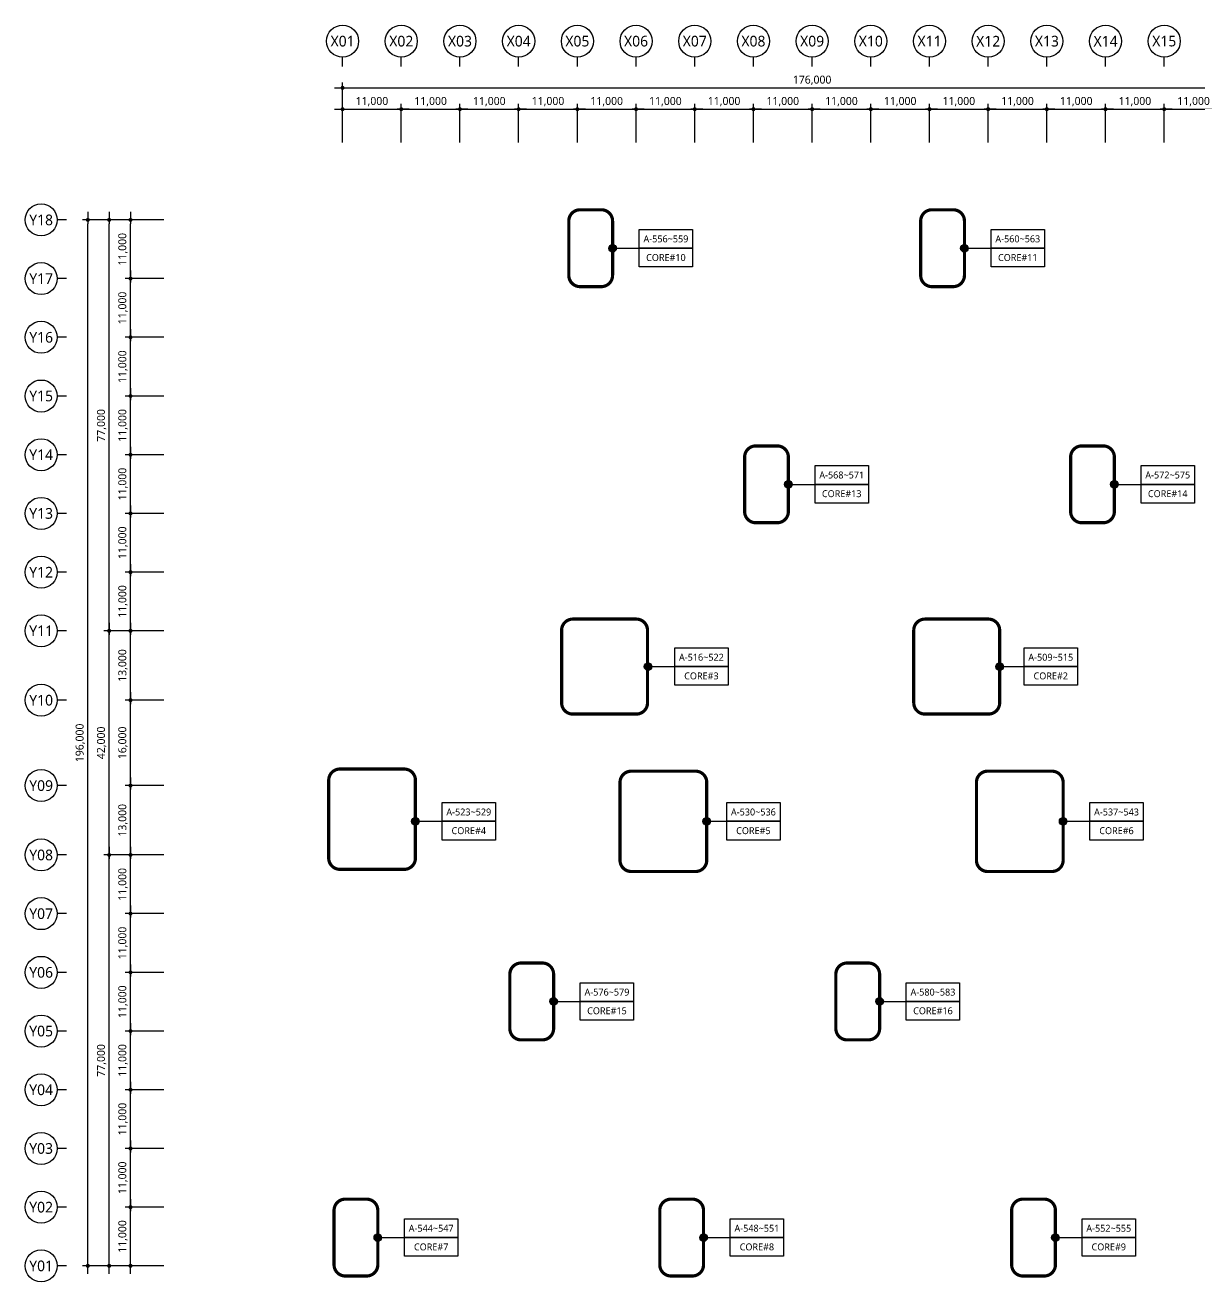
# Model space of a CAD drawing. Header units: millimetres. Extents: x 4806612 to 5147473, y 1442391 to 1677891.
# Drawn here: x 4806612 to 5026787, y 1442391 to 1677891 of the extents above; entities that cross this region are included whole.
import ezdxf
from ezdxf.enums import TextEntityAlignment as Align

# ---------------------------------------------------------------- set-up
doc = ezdxf.new("R2010")
doc.units = ezdxf.units.MM
doc.linetypes.add('DASHED', pattern=[19.05, 12.7, -6.35])
for name, color, linetype, lineweight in [('A-AXIS-BUBL', 7, 'Continuous', 25), ('A-DIMS', 7, 'Continuous', 25), ('A-XXXX-TXT2', 3, 'Continuous', 25)]:
    doc.layers.add(name, color=color, linetype=linetype, lineweight=lineweight)
for name, color, linetype in [('AA-A-SYMB', 4, 'Continuous'), ('AA-HAT-3', 252, 'Continuous'), ('AA-TEX-3', 3, 'Continuous')]:
    doc.layers.add(name, color=color, linetype=linetype)
doc.styles.add('HY울릉도L', font='')
doc.styles.add('맑은고딕', font='malgun.ttf')
doc.styles.get('HY울릉도L').set_extended_font_data('HYwulM')
doc.dimstyles.new('CDIM', dxfattribs={"dimtxt": 3, "dimasz": 1.5, "dimexe": 2, "dimexo": 1, "dimgap": 1, "dimtad": 1, "dimdec": 0, "dimrnd": 0.5, "dimzin": 0, "dimdsep": 32, "dimlunit": 6, "dimtxsty": 'HY울릉도L', "dimblk1": '_CIDOT', "dimblk2": '_CIDOT', "dimsah": 1, "dimcen": 5.5, "dimclrd": 2, "dimclre": 2, "dimclrt": 7, "dimadec": 0, "dimazin": 0, "dimtfac": 1, "dimtdec": 0, "dimtix": 1, "dimtmove": 2, "dimatfit": 1, "dimldrblk": '_CIDOT', "dimfxl": 1, "dimtolj": 1, "dimtzin": 0, "dimlwd": -1, "dimarcsym": 0})

# ---------------------------------------------------------------- blocks, each defined once
blk = doc.blocks.new('_CIDOT')
at = {"color": 0, "linetype": 'ByBlock'}
blk.add_line((2, 0), (-1, 0), dxfattribs=at)
at = {"color": 0, "linetype": 'ByBlock', "const_width": 0.5}
blk.add_lwpolyline([(-0.25, 0, 1), (0.25, 0, 1)], format="xyb", close=True, dxfattribs=at)
blk = doc.blocks.new('*D8')
at = {"layer": 'A-DIMS', "lineweight": -2, "transparency": 16777216}
for p, q in [((93193, 67121), (85943, 67121)), ((93193, 56121), (85943, 56121))]:
    blk.add_line(p, q, dxfattribs=at)
at = {"layer": 'A-DIMS', "transparency": 16777216}
blk.add_line((86943, 56871), (86943, 66371), dxfattribs=at)
at = {"layer": 'A-DIMS', "transparency": 16777216, "xscale": 750, "yscale": 750, "zscale": 750}
for p, rotation in [((86943, 67121), 90), ((86943, 56121), 270)]:
    blk.add_blockref('_CIDOT', p, dxfattribs=dict(at, rotation=rotation))
at = {"layer": 'A-DIMS', "color": 3, "transparency": 16777216, "insert": (85538, 61621), "char_height": 1500, "attachment_point": 5, "rotation": 90, "style": '맑은고딕'}
blk.add_mtext('\\A1;11,000', dxfattribs=at)
blk = doc.blocks.new('*D9')
at = {"layer": 'A-DIMS', "lineweight": -2, "transparency": 16777216}
for p, q in [((93193, 78121), (85943, 78121)), ((93193, 67121), (85943, 67121))]:
    blk.add_line(p, q, dxfattribs=at)
at = {"layer": 'A-DIMS', "transparency": 16777216}
blk.add_line((86943, 67871), (86943, 77371), dxfattribs=at)
at = {"layer": 'A-DIMS', "transparency": 16777216, "xscale": 750, "yscale": 750, "zscale": 750}
for p, rotation in [((86943, 78121), 90), ((86943, 67121), 270)]:
    blk.add_blockref('_CIDOT', p, dxfattribs=dict(at, rotation=rotation))
at = {"layer": 'A-DIMS', "color": 3, "transparency": 16777216, "insert": (85538, 72621), "char_height": 1500, "attachment_point": 5, "rotation": 90, "style": '맑은고딕'}
blk.add_mtext('\\A1;11,000', dxfattribs=at)
blk = doc.blocks.new('*D10')
at = {"layer": 'A-DIMS', "lineweight": -2, "transparency": 16777216}
for p, q in [((93193, 89121), (85943, 89121)), ((93193, 78121), (85943, 78121))]:
    blk.add_line(p, q, dxfattribs=at)
at = {"layer": 'A-DIMS', "transparency": 16777216}
blk.add_line((86943, 78871), (86943, 88371), dxfattribs=at)
at = {"layer": 'A-DIMS', "transparency": 16777216, "xscale": 750, "yscale": 750, "zscale": 750}
for p, rotation in [((86943, 89121), 90), ((86943, 78121), 270)]:
    blk.add_blockref('_CIDOT', p, dxfattribs=dict(at, rotation=rotation))
at = {"layer": 'A-DIMS', "color": 3, "transparency": 16777216, "insert": (85538, 83621), "char_height": 1500, "attachment_point": 5, "rotation": 90, "style": '맑은고딕'}
blk.add_mtext('\\A1;11,000', dxfattribs=at)
blk = doc.blocks.new('*D11')
at = {"layer": 'A-DIMS', "lineweight": -2, "transparency": 16777216}
for p, q in [((93193, 100121), (85943, 100121)), ((93193, 89121), (85943, 89121))]:
    blk.add_line(p, q, dxfattribs=at)
at = {"layer": 'A-DIMS', "transparency": 16777216}
blk.add_line((86943, 89871), (86943, 99371), dxfattribs=at)
at = {"layer": 'A-DIMS', "transparency": 16777216, "xscale": 750, "yscale": 750, "zscale": 750}
for p, rotation in [((86943, 100121), 90), ((86943, 89121), 270)]:
    blk.add_blockref('_CIDOT', p, dxfattribs=dict(at, rotation=rotation))
at = {"layer": 'A-DIMS', "color": 3, "transparency": 16777216, "insert": (85538, 94621), "char_height": 1500, "attachment_point": 5, "rotation": 90, "style": '맑은고딕'}
blk.add_mtext('\\A1;11,000', dxfattribs=at)
blk = doc.blocks.new('*D12')
at = {"layer": 'A-DIMS', "lineweight": -2, "transparency": 16777216}
for p, q in [((93193, 111121), (85943, 111121)), ((93193, 100121), (85943, 100121))]:
    blk.add_line(p, q, dxfattribs=at)
at = {"layer": 'A-DIMS', "transparency": 16777216}
blk.add_line((86943, 100871), (86943, 110371), dxfattribs=at)
at = {"layer": 'A-DIMS', "transparency": 16777216, "xscale": 750, "yscale": 750, "zscale": 750}
for p, rotation in [((86943, 111121), 90), ((86943, 100121), 270)]:
    blk.add_blockref('_CIDOT', p, dxfattribs=dict(at, rotation=rotation))
at = {"layer": 'A-DIMS', "color": 3, "transparency": 16777216, "insert": (85538, 105621), "char_height": 1500, "attachment_point": 5, "rotation": 90, "style": '맑은고딕'}
blk.add_mtext('\\A1;11,000', dxfattribs=at)
blk = doc.blocks.new('*D13')
at = {"layer": 'A-DIMS', "lineweight": -2, "transparency": 16777216}
for p, q in [((93193, 122121), (85943, 122121)), ((93193, 111121), (85943, 111121))]:
    blk.add_line(p, q, dxfattribs=at)
at = {"layer": 'A-DIMS', "transparency": 16777216}
blk.add_line((86943, 111871), (86943, 121371), dxfattribs=at)
at = {"layer": 'A-DIMS', "transparency": 16777216, "xscale": 750, "yscale": 750, "zscale": 750}
for p, rotation in [((86943, 122121), 90), ((86943, 111121), 270)]:
    blk.add_blockref('_CIDOT', p, dxfattribs=dict(at, rotation=rotation))
at = {"layer": 'A-DIMS', "color": 3, "transparency": 16777216, "insert": (85538, 116621), "char_height": 1500, "attachment_point": 5, "rotation": 90, "style": '맑은고딕'}
blk.add_mtext('\\A1;11,000', dxfattribs=at)
blk = doc.blocks.new('*D14')
at = {"layer": 'A-DIMS', "lineweight": -2, "transparency": 16777216}
for p, q in [((93193, 135121), (85943, 135121)), ((93193, 122121), (85943, 122121))]:
    blk.add_line(p, q, dxfattribs=at)
at = {"layer": 'A-DIMS', "transparency": 16777216}
blk.add_line((86943, 122871), (86943, 134371), dxfattribs=at)
at = {"layer": 'A-DIMS', "transparency": 16777216, "xscale": 750, "yscale": 750, "zscale": 750}
for p, rotation in [((86943, 135121), 90), ((86943, 122121), 270)]:
    blk.add_blockref('_CIDOT', p, dxfattribs=dict(at, rotation=rotation))
at = {"layer": 'A-DIMS', "color": 3, "transparency": 16777216, "insert": (85538, 128621), "char_height": 1500, "attachment_point": 5, "rotation": 90, "style": '맑은고딕'}
blk.add_mtext('\\A1;13,000', dxfattribs=at)
blk = doc.blocks.new('*D15')
at = {"layer": 'A-DIMS', "lineweight": -2, "transparency": 16777216}
for p, q in [((93193, 151121), (85943, 151121)), ((93193, 135121), (85943, 135121))]:
    blk.add_line(p, q, dxfattribs=at)
at = {"layer": 'A-DIMS', "transparency": 16777216}
blk.add_line((86943, 135871), (86943, 150371), dxfattribs=at)
at = {"layer": 'A-DIMS', "transparency": 16777216, "xscale": 750, "yscale": 750, "zscale": 750}
for p, rotation in [((86943, 151121), 90), ((86943, 135121), 270)]:
    blk.add_blockref('_CIDOT', p, dxfattribs=dict(at, rotation=rotation))
at = {"layer": 'A-DIMS', "color": 3, "transparency": 16777216, "insert": (85538, 143121), "char_height": 1500, "attachment_point": 5, "rotation": 90, "style": '맑은고딕'}
blk.add_mtext('\\A1;16,000', dxfattribs=at)
blk = doc.blocks.new('*D16')
at = {"layer": 'A-DIMS', "lineweight": -2, "transparency": 16777216}
for p, q in [((93193, 164121), (85943, 164121)), ((93193, 151121), (85943, 151121))]:
    blk.add_line(p, q, dxfattribs=at)
at = {"layer": 'A-DIMS', "transparency": 16777216}
blk.add_line((86943, 151871), (86943, 163371), dxfattribs=at)
at = {"layer": 'A-DIMS', "transparency": 16777216, "xscale": 750, "yscale": 750, "zscale": 750}
for p, rotation in [((86943, 164121), 90), ((86943, 151121), 270)]:
    blk.add_blockref('_CIDOT', p, dxfattribs=dict(at, rotation=rotation))
at = {"layer": 'A-DIMS', "color": 3, "transparency": 16777216, "insert": (85538, 157621), "char_height": 1500, "attachment_point": 5, "rotation": 90, "style": '맑은고딕'}
blk.add_mtext('\\A1;13,000', dxfattribs=at)
blk = doc.blocks.new('*D17')
at = {"layer": 'A-DIMS', "lineweight": -2, "transparency": 16777216}
for p, q in [((93193, 175121), (85943, 175121)), ((93193, 164121), (85943, 164121))]:
    blk.add_line(p, q, dxfattribs=at)
at = {"layer": 'A-DIMS', "transparency": 16777216}
blk.add_line((86943, 164871), (86943, 174371), dxfattribs=at)
at = {"layer": 'A-DIMS', "transparency": 16777216, "xscale": 750, "yscale": 750, "zscale": 750}
for p, rotation in [((86943, 175121), 90), ((86943, 164121), 270)]:
    blk.add_blockref('_CIDOT', p, dxfattribs=dict(at, rotation=rotation))
at = {"layer": 'A-DIMS', "color": 3, "transparency": 16777216, "insert": (85538, 169621), "char_height": 1500, "attachment_point": 5, "rotation": 90, "style": '맑은고딕'}
blk.add_mtext('\\A1;11,000', dxfattribs=at)
blk = doc.blocks.new('*D18')
at = {"layer": 'A-DIMS', "lineweight": -2, "transparency": 16777216}
for p, q in [((93193, 186121), (85943, 186121)), ((93193, 175121), (85943, 175121))]:
    blk.add_line(p, q, dxfattribs=at)
at = {"layer": 'A-DIMS', "transparency": 16777216}
blk.add_line((86943, 175871), (86943, 185371), dxfattribs=at)
at = {"layer": 'A-DIMS', "transparency": 16777216, "xscale": 750, "yscale": 750, "zscale": 750}
for p, rotation in [((86943, 186121), 90), ((86943, 175121), 270)]:
    blk.add_blockref('_CIDOT', p, dxfattribs=dict(at, rotation=rotation))
at = {"layer": 'A-DIMS', "color": 3, "transparency": 16777216, "insert": (85538, 180621), "char_height": 1500, "attachment_point": 5, "rotation": 90, "style": '맑은고딕'}
blk.add_mtext('\\A1;11,000', dxfattribs=at)
blk = doc.blocks.new('*D19')
at = {"layer": 'A-DIMS', "lineweight": -2, "transparency": 16777216}
for p, q in [((93193, 197121), (85943, 197121)), ((93193, 186121), (85943, 186121))]:
    blk.add_line(p, q, dxfattribs=at)
at = {"layer": 'A-DIMS', "transparency": 16777216}
blk.add_line((86943, 186871), (86943, 196371), dxfattribs=at)
at = {"layer": 'A-DIMS', "transparency": 16777216, "xscale": 750, "yscale": 750, "zscale": 750}
for p, rotation in [((86943, 197121), 90), ((86943, 186121), 270)]:
    blk.add_blockref('_CIDOT', p, dxfattribs=dict(at, rotation=rotation))
at = {"layer": 'A-DIMS', "color": 3, "transparency": 16777216, "insert": (85538, 191621), "char_height": 1500, "attachment_point": 5, "rotation": 90, "style": '맑은고딕'}
blk.add_mtext('\\A1;11,000', dxfattribs=at)
blk = doc.blocks.new('*D20')
at = {"layer": 'A-DIMS', "lineweight": -2, "transparency": 16777216}
for p, q in [((93193, 208121), (85943, 208121)), ((93193, 197121), (85943, 197121))]:
    blk.add_line(p, q, dxfattribs=at)
at = {"layer": 'A-DIMS', "transparency": 16777216}
blk.add_line((86943, 197871), (86943, 207371), dxfattribs=at)
at = {"layer": 'A-DIMS', "transparency": 16777216, "xscale": 750, "yscale": 750, "zscale": 750}
for p, rotation in [((86943, 208121), 90), ((86943, 197121), 270)]:
    blk.add_blockref('_CIDOT', p, dxfattribs=dict(at, rotation=rotation))
at = {"layer": 'A-DIMS', "color": 3, "transparency": 16777216, "insert": (85538, 202621), "char_height": 1500, "attachment_point": 5, "rotation": 90, "style": '맑은고딕'}
blk.add_mtext('\\A1;11,000', dxfattribs=at)
blk = doc.blocks.new('*D21')
at = {"layer": 'A-DIMS', "lineweight": -2, "transparency": 16777216}
for p, q in [((93193, 219121), (85943, 219121)), ((93193, 208121), (85943, 208121))]:
    blk.add_line(p, q, dxfattribs=at)
at = {"layer": 'A-DIMS', "transparency": 16777216}
blk.add_line((86943, 208871), (86943, 218371), dxfattribs=at)
at = {"layer": 'A-DIMS', "transparency": 16777216, "xscale": 750, "yscale": 750, "zscale": 750}
for p, rotation in [((86943, 219121), 90), ((86943, 208121), 270)]:
    blk.add_blockref('_CIDOT', p, dxfattribs=dict(at, rotation=rotation))
at = {"layer": 'A-DIMS', "color": 3, "transparency": 16777216, "insert": (85538, 213621), "char_height": 1500, "attachment_point": 5, "rotation": 90, "style": '맑은고딕'}
blk.add_mtext('\\A1;11,000', dxfattribs=at)
blk = doc.blocks.new('*D22')
at = {"layer": 'A-DIMS', "lineweight": -2, "transparency": 16777216}
for p, q in [((93193, 230121), (85943, 230121)), ((93193, 219121), (85943, 219121))]:
    blk.add_line(p, q, dxfattribs=at)
at = {"layer": 'A-DIMS', "transparency": 16777216}
blk.add_line((86943, 219871), (86943, 229371), dxfattribs=at)
at = {"layer": 'A-DIMS', "transparency": 16777216, "xscale": 750, "yscale": 750, "zscale": 750}
for p, rotation in [((86943, 230121), 90), ((86943, 219121), 270)]:
    blk.add_blockref('_CIDOT', p, dxfattribs=dict(at, rotation=rotation))
at = {"layer": 'A-DIMS', "color": 3, "transparency": 16777216, "insert": (85538, 224621), "char_height": 1500, "attachment_point": 5, "rotation": 90, "style": '맑은고딕'}
blk.add_mtext('\\A1;11,000', dxfattribs=at)
blk = doc.blocks.new('*D23')
at = {"layer": 'A-DIMS', "lineweight": -2, "transparency": 16777216}
for p, q in [((93193, 241121), (85943, 241121)), ((93193, 230121), (85943, 230121))]:
    blk.add_line(p, q, dxfattribs=at)
at = {"layer": 'A-DIMS', "transparency": 16777216}
blk.add_line((86943, 230871), (86943, 240371), dxfattribs=at)
at = {"layer": 'A-DIMS', "transparency": 16777216, "xscale": 750, "yscale": 750, "zscale": 750}
for p, rotation in [((86943, 241121), 90), ((86943, 230121), 270)]:
    blk.add_blockref('_CIDOT', p, dxfattribs=dict(at, rotation=rotation))
at = {"layer": 'A-DIMS', "color": 3, "transparency": 16777216, "insert": (85538, 235621), "char_height": 1500, "attachment_point": 5, "rotation": 90, "style": '맑은고딕'}
blk.add_mtext('\\A1;11,000', dxfattribs=at)
blk = doc.blocks.new('*D24')
at = {"layer": 'A-DIMS', "lineweight": -2, "transparency": 16777216}
for p, q in [((93193, 122121), (81943, 122121)), ((93193, 45121), (81943, 45121))]:
    blk.add_line(p, q, dxfattribs=at)
at = {"layer": 'A-DIMS', "transparency": 16777216}
blk.add_line((82943, 45871), (82943, 121371), dxfattribs=at)
at = {"layer": 'A-DIMS', "transparency": 16777216, "xscale": 750, "yscale": 750, "zscale": 750}
for p, rotation in [((82943, 122121), 90), ((82943, 45121), 270)]:
    blk.add_blockref('_CIDOT', p, dxfattribs=dict(at, rotation=rotation))
at = {"layer": 'A-DIMS', "color": 3, "transparency": 16777216, "insert": (81542, 83621), "char_height": 1500, "attachment_point": 5, "rotation": 90, "style": '맑은고딕'}
blk.add_mtext('\\A1;77,000', dxfattribs=at)
blk = doc.blocks.new('*D25')
at = {"layer": 'A-DIMS', "lineweight": -2, "transparency": 16777216}
for p, q in [((93193, 241121), (77943, 241121)), ((93193, 45121), (77943, 45121))]:
    blk.add_line(p, q, dxfattribs=at)
at = {"layer": 'A-DIMS', "transparency": 16777216}
blk.add_line((78943, 45871), (78943, 240371), dxfattribs=at)
at = {"layer": 'A-DIMS', "transparency": 16777216, "xscale": 750, "yscale": 750, "zscale": 750}
for p, rotation in [((78943, 241121), 90), ((78943, 45121), 270)]:
    blk.add_blockref('_CIDOT', p, dxfattribs=dict(at, rotation=rotation))
at = {"layer": 'A-DIMS', "color": 3, "transparency": 16777216, "insert": (77538, 143121), "char_height": 1500, "attachment_point": 5, "rotation": 90, "style": '맑은고딕'}
blk.add_mtext('\\A1;196,000', dxfattribs=at)
blk = doc.blocks.new('*D26')
at = {"layer": 'A-DIMS', "lineweight": -2, "transparency": 16777216}
for p, q in [((93193, 56121), (85943, 56121)), ((93193, 45121), (85943, 45121))]:
    blk.add_line(p, q, dxfattribs=at)
at = {"layer": 'A-DIMS', "transparency": 16777216}
blk.add_line((86943, 45871), (86943, 55371), dxfattribs=at)
at = {"layer": 'A-DIMS', "transparency": 16777216, "xscale": 750, "yscale": 750, "zscale": 750}
for p, rotation in [((86943, 56121), 90), ((86943, 45121), 270)]:
    blk.add_blockref('_CIDOT', p, dxfattribs=dict(at, rotation=rotation))
at = {"layer": 'A-DIMS', "color": 3, "transparency": 16777216, "insert": (85538, 50621), "char_height": 1500, "attachment_point": 5, "rotation": 90, "style": '맑은고딕'}
blk.add_mtext('\\A1;11,000', dxfattribs=at)
blk = doc.blocks.new('*D27')
at = {"layer": 'A-DIMS', "lineweight": -2, "transparency": 16777216}
for p, q in [((93193, 164121), (81943, 164121)), ((93193, 122121), (81943, 122121))]:
    blk.add_line(p, q, dxfattribs=at)
at = {"layer": 'A-DIMS', "transparency": 16777216}
blk.add_line((82943, 122871), (82943, 163371), dxfattribs=at)
at = {"layer": 'A-DIMS', "transparency": 16777216, "xscale": 750, "yscale": 750, "zscale": 750}
for p, rotation in [((82943, 164121), 90), ((82943, 122121), 270)]:
    blk.add_blockref('_CIDOT', p, dxfattribs=dict(at, rotation=rotation))
at = {"layer": 'A-DIMS', "color": 3, "transparency": 16777216, "insert": (81542, 143121), "char_height": 1500, "attachment_point": 5, "rotation": 90, "style": '맑은고딕'}
blk.add_mtext('\\A1;42,000', dxfattribs=at)
blk = doc.blocks.new('*D28')
at = {"layer": 'A-DIMS', "lineweight": -2, "transparency": 16777216}
for p, q in [((93193, 241121), (81943, 241121)), ((93193, 164121), (81943, 164121))]:
    blk.add_line(p, q, dxfattribs=at)
at = {"layer": 'A-DIMS', "transparency": 16777216}
blk.add_line((82943, 164871), (82943, 240371), dxfattribs=at)
at = {"layer": 'A-DIMS', "transparency": 16777216, "xscale": 750, "yscale": 750, "zscale": 750}
for p, rotation in [((82943, 241121), 90), ((82943, 164121), 270)]:
    blk.add_blockref('_CIDOT', p, dxfattribs=dict(at, rotation=rotation))
at = {"layer": 'A-DIMS', "color": 3, "transparency": 16777216, "insert": (81542, 202621), "char_height": 1500, "attachment_point": 5, "rotation": 90, "style": '맑은고딕'}
blk.add_mtext('\\A1;77,000', dxfattribs=at)
blk = doc.blocks.new('*D29')
at = {"layer": 'A-DIMS', "lineweight": -2, "transparency": 16777216}
for p, q in [((148693, 255621), (148693, 262871)), ((159693, 255621), (159693, 262871))]:
    blk.add_line(p, q, dxfattribs=at)
at = {"layer": 'A-DIMS', "transparency": 16777216}
blk.add_line((149443, 261871), (158943, 261871), dxfattribs=at)
at = {"layer": 'A-DIMS', "transparency": 16777216, "xscale": 750, "yscale": 750, "zscale": 750, "rotation": 180}
blk.add_blockref('_CIDOT', (148693, 261871), dxfattribs=at)
at = {"layer": 'A-DIMS', "transparency": 16777216, "xscale": 750, "yscale": 750, "zscale": 750}
blk.add_blockref('_CIDOT', (159693, 261871), dxfattribs=at)
at = {"layer": 'A-DIMS', "color": 3, "transparency": 16777216, "insert": (154193, 263275), "char_height": 1500, "attachment_point": 5, "style": '맑은고딕'}
blk.add_mtext('\\A1;11,000', dxfattribs=at)
blk = doc.blocks.new('*D30')
at = {"layer": 'A-DIMS', "lineweight": -2, "transparency": 16777216}
for p, q in [((159693, 255621), (159693, 262871)), ((170693, 255621), (170693, 262871))]:
    blk.add_line(p, q, dxfattribs=at)
at = {"layer": 'A-DIMS', "transparency": 16777216}
blk.add_line((160443, 261871), (169943, 261871), dxfattribs=at)
at = {"layer": 'A-DIMS', "transparency": 16777216, "xscale": 750, "yscale": 750, "zscale": 750, "rotation": 180}
blk.add_blockref('_CIDOT', (159693, 261871), dxfattribs=at)
at = {"layer": 'A-DIMS', "transparency": 16777216, "xscale": 750, "yscale": 750, "zscale": 750}
blk.add_blockref('_CIDOT', (170693, 261871), dxfattribs=at)
at = {"layer": 'A-DIMS', "color": 3, "transparency": 16777216, "insert": (165193, 263275), "char_height": 1500, "attachment_point": 5, "style": '맑은고딕'}
blk.add_mtext('\\A1;11,000', dxfattribs=at)
blk = doc.blocks.new('*D31')
at = {"layer": 'A-DIMS', "lineweight": -2, "transparency": 16777216}
for p, q in [((170693, 255621), (170693, 262871)), ((181693, 255621), (181693, 262871))]:
    blk.add_line(p, q, dxfattribs=at)
at = {"layer": 'A-DIMS', "transparency": 16777216}
blk.add_line((171443, 261871), (180943, 261871), dxfattribs=at)
at = {"layer": 'A-DIMS', "transparency": 16777216, "xscale": 750, "yscale": 750, "zscale": 750, "rotation": 180}
blk.add_blockref('_CIDOT', (170693, 261871), dxfattribs=at)
at = {"layer": 'A-DIMS', "transparency": 16777216, "xscale": 750, "yscale": 750, "zscale": 750}
blk.add_blockref('_CIDOT', (181693, 261871), dxfattribs=at)
at = {"layer": 'A-DIMS', "color": 3, "transparency": 16777216, "insert": (176193, 263275), "char_height": 1500, "attachment_point": 5, "style": '맑은고딕'}
blk.add_mtext('\\A1;11,000', dxfattribs=at)
blk = doc.blocks.new('*D32')
at = {"layer": 'A-DIMS', "lineweight": -2, "transparency": 16777216}
for p, q in [((181693, 255621), (181693, 262871)), ((192693, 255621), (192693, 262871))]:
    blk.add_line(p, q, dxfattribs=at)
at = {"layer": 'A-DIMS', "transparency": 16777216}
blk.add_line((182443, 261871), (191943, 261871), dxfattribs=at)
at = {"layer": 'A-DIMS', "transparency": 16777216, "xscale": 750, "yscale": 750, "zscale": 750, "rotation": 180}
blk.add_blockref('_CIDOT', (181693, 261871), dxfattribs=at)
at = {"layer": 'A-DIMS', "transparency": 16777216, "xscale": 750, "yscale": 750, "zscale": 750}
blk.add_blockref('_CIDOT', (192693, 261871), dxfattribs=at)
at = {"layer": 'A-DIMS', "color": 3, "transparency": 16777216, "insert": (187193, 263275), "char_height": 1500, "attachment_point": 5, "style": '맑은고딕'}
blk.add_mtext('\\A1;11,000', dxfattribs=at)
blk = doc.blocks.new('*D33')
at = {"layer": 'A-DIMS', "lineweight": -2, "transparency": 16777216}
for p, q in [((192693, 255621), (192693, 262871)), ((203693, 255621), (203693, 262871))]:
    blk.add_line(p, q, dxfattribs=at)
at = {"layer": 'A-DIMS', "transparency": 16777216}
blk.add_line((193443, 261871), (202943, 261871), dxfattribs=at)
at = {"layer": 'A-DIMS', "transparency": 16777216, "xscale": 750, "yscale": 750, "zscale": 750, "rotation": 180}
blk.add_blockref('_CIDOT', (192693, 261871), dxfattribs=at)
at = {"layer": 'A-DIMS', "transparency": 16777216, "xscale": 750, "yscale": 750, "zscale": 750}
blk.add_blockref('_CIDOT', (203693, 261871), dxfattribs=at)
at = {"layer": 'A-DIMS', "color": 3, "transparency": 16777216, "insert": (198193, 263275), "char_height": 1500, "attachment_point": 5, "style": '맑은고딕'}
blk.add_mtext('\\A1;11,000', dxfattribs=at)
blk = doc.blocks.new('*D34')
at = {"layer": 'A-DIMS', "lineweight": -2, "transparency": 16777216}
for p, q in [((203693, 255621), (203693, 262871)), ((214693, 255621), (214693, 262871))]:
    blk.add_line(p, q, dxfattribs=at)
at = {"layer": 'A-DIMS', "transparency": 16777216}
blk.add_line((204443, 261871), (213943, 261871), dxfattribs=at)
at = {"layer": 'A-DIMS', "transparency": 16777216, "xscale": 750, "yscale": 750, "zscale": 750, "rotation": 180}
blk.add_blockref('_CIDOT', (203693, 261871), dxfattribs=at)
at = {"layer": 'A-DIMS', "transparency": 16777216, "xscale": 750, "yscale": 750, "zscale": 750}
blk.add_blockref('_CIDOT', (214693, 261871), dxfattribs=at)
at = {"layer": 'A-DIMS', "color": 3, "transparency": 16777216, "insert": (209193, 263275), "char_height": 1500, "attachment_point": 5, "style": '맑은고딕'}
blk.add_mtext('\\A1;11,000', dxfattribs=at)
blk = doc.blocks.new('*D35')
at = {"layer": 'A-DIMS', "lineweight": -2, "transparency": 16777216}
for p, q in [((214693, 255621), (214693, 262871)), ((225693, 255621), (225693, 262871))]:
    blk.add_line(p, q, dxfattribs=at)
at = {"layer": 'A-DIMS', "transparency": 16777216}
blk.add_line((215443, 261871), (224943, 261871), dxfattribs=at)
at = {"layer": 'A-DIMS', "transparency": 16777216, "xscale": 750, "yscale": 750, "zscale": 750, "rotation": 180}
blk.add_blockref('_CIDOT', (214693, 261871), dxfattribs=at)
at = {"layer": 'A-DIMS', "transparency": 16777216, "xscale": 750, "yscale": 750, "zscale": 750}
blk.add_blockref('_CIDOT', (225693, 261871), dxfattribs=at)
at = {"layer": 'A-DIMS', "color": 3, "transparency": 16777216, "insert": (220193, 263275), "char_height": 1500, "attachment_point": 5, "style": '맑은고딕'}
blk.add_mtext('\\A1;11,000', dxfattribs=at)
blk = doc.blocks.new('*D36')
at = {"layer": 'A-DIMS', "lineweight": -2, "transparency": 16777216}
for p, q in [((225693, 255621), (225693, 262871)), ((236693, 255621), (236693, 262871))]:
    blk.add_line(p, q, dxfattribs=at)
at = {"layer": 'A-DIMS', "transparency": 16777216}
blk.add_line((226443, 261871), (235943, 261871), dxfattribs=at)
at = {"layer": 'A-DIMS', "transparency": 16777216, "xscale": 750, "yscale": 750, "zscale": 750, "rotation": 180}
blk.add_blockref('_CIDOT', (225693, 261871), dxfattribs=at)
at = {"layer": 'A-DIMS', "transparency": 16777216, "xscale": 750, "yscale": 750, "zscale": 750}
blk.add_blockref('_CIDOT', (236693, 261871), dxfattribs=at)
at = {"layer": 'A-DIMS', "color": 3, "transparency": 16777216, "insert": (231193, 263275), "char_height": 1500, "attachment_point": 5, "style": '맑은고딕'}
blk.add_mtext('\\A1;11,000', dxfattribs=at)
blk = doc.blocks.new('*D37')
at = {"layer": 'A-DIMS', "lineweight": -2, "transparency": 16777216}
for p, q in [((236693, 255621), (236693, 262871)), ((247693, 255621), (247693, 262871))]:
    blk.add_line(p, q, dxfattribs=at)
at = {"layer": 'A-DIMS', "transparency": 16777216}
blk.add_line((237443, 261871), (246943, 261871), dxfattribs=at)
at = {"layer": 'A-DIMS', "transparency": 16777216, "xscale": 750, "yscale": 750, "zscale": 750, "rotation": 180}
blk.add_blockref('_CIDOT', (236693, 261871), dxfattribs=at)
at = {"layer": 'A-DIMS', "transparency": 16777216, "xscale": 750, "yscale": 750, "zscale": 750}
blk.add_blockref('_CIDOT', (247693, 261871), dxfattribs=at)
at = {"layer": 'A-DIMS', "color": 3, "transparency": 16777216, "insert": (242193, 263275), "char_height": 1500, "attachment_point": 5, "style": '맑은고딕'}
blk.add_mtext('\\A1;11,000', dxfattribs=at)
blk = doc.blocks.new('*D38')
at = {"layer": 'A-DIMS', "lineweight": -2, "transparency": 16777216}
for p, q in [((247693, 255621), (247693, 262871)), ((258693, 255621), (258693, 262871))]:
    blk.add_line(p, q, dxfattribs=at)
at = {"layer": 'A-DIMS', "transparency": 16777216}
blk.add_line((248443, 261871), (257943, 261871), dxfattribs=at)
at = {"layer": 'A-DIMS', "transparency": 16777216, "xscale": 750, "yscale": 750, "zscale": 750, "rotation": 180}
blk.add_blockref('_CIDOT', (247693, 261871), dxfattribs=at)
at = {"layer": 'A-DIMS', "transparency": 16777216, "xscale": 750, "yscale": 750, "zscale": 750}
blk.add_blockref('_CIDOT', (258693, 261871), dxfattribs=at)
at = {"layer": 'A-DIMS', "color": 3, "transparency": 16777216, "insert": (253193, 263275), "char_height": 1500, "attachment_point": 5, "style": '맑은고딕'}
blk.add_mtext('\\A1;11,000', dxfattribs=at)
blk = doc.blocks.new('*D39')
at = {"layer": 'A-DIMS', "lineweight": -2, "transparency": 16777216}
for p, q in [((258693, 255621), (258693, 262871)), ((269693, 255621), (269693, 262871))]:
    blk.add_line(p, q, dxfattribs=at)
at = {"layer": 'A-DIMS', "transparency": 16777216}
blk.add_line((259443, 261871), (268943, 261871), dxfattribs=at)
at = {"layer": 'A-DIMS', "transparency": 16777216, "xscale": 750, "yscale": 750, "zscale": 750, "rotation": 180}
blk.add_blockref('_CIDOT', (258693, 261871), dxfattribs=at)
at = {"layer": 'A-DIMS', "transparency": 16777216, "xscale": 750, "yscale": 750, "zscale": 750}
blk.add_blockref('_CIDOT', (269693, 261871), dxfattribs=at)
at = {"layer": 'A-DIMS', "color": 3, "transparency": 16777216, "insert": (264193, 263275), "char_height": 1500, "attachment_point": 5, "style": '맑은고딕'}
blk.add_mtext('\\A1;11,000', dxfattribs=at)
blk = doc.blocks.new('*D40')
at = {"layer": 'A-DIMS', "lineweight": -2, "transparency": 16777216}
for p, q in [((269693, 255621), (269693, 262871)), ((280693, 255621), (280693, 262871))]:
    blk.add_line(p, q, dxfattribs=at)
at = {"layer": 'A-DIMS', "transparency": 16777216}
blk.add_line((270443, 261871), (279943, 261871), dxfattribs=at)
at = {"layer": 'A-DIMS', "transparency": 16777216, "xscale": 750, "yscale": 750, "zscale": 750, "rotation": 180}
blk.add_blockref('_CIDOT', (269693, 261871), dxfattribs=at)
at = {"layer": 'A-DIMS', "transparency": 16777216, "xscale": 750, "yscale": 750, "zscale": 750}
blk.add_blockref('_CIDOT', (280693, 261871), dxfattribs=at)
at = {"layer": 'A-DIMS', "color": 3, "transparency": 16777216, "insert": (275193, 263275), "char_height": 1500, "attachment_point": 5, "style": '맑은고딕'}
blk.add_mtext('\\A1;11,000', dxfattribs=at)
blk = doc.blocks.new('*D41')
at = {"layer": 'A-DIMS', "lineweight": -2, "transparency": 16777216}
for p, q in [((280693, 255621), (280693, 262871)), ((291693, 255621), (291693, 262871))]:
    blk.add_line(p, q, dxfattribs=at)
at = {"layer": 'A-DIMS', "transparency": 16777216}
blk.add_line((281443, 261871), (290943, 261871), dxfattribs=at)
at = {"layer": 'A-DIMS', "transparency": 16777216, "xscale": 750, "yscale": 750, "zscale": 750, "rotation": 180}
blk.add_blockref('_CIDOT', (280693, 261871), dxfattribs=at)
at = {"layer": 'A-DIMS', "transparency": 16777216, "xscale": 750, "yscale": 750, "zscale": 750}
blk.add_blockref('_CIDOT', (291693, 261871), dxfattribs=at)
at = {"layer": 'A-DIMS', "color": 3, "transparency": 16777216, "insert": (286193, 263275), "char_height": 1500, "attachment_point": 5, "style": '맑은고딕'}
blk.add_mtext('\\A1;11,000', dxfattribs=at)
blk = doc.blocks.new('*D42')
at = {"layer": 'A-DIMS', "lineweight": -2, "transparency": 16777216}
for p, q in [((126693, 255621), (126693, 266871)), ((302693, 255621), (302693, 266871))]:
    blk.add_line(p, q, dxfattribs=at)
at = {"layer": 'A-DIMS', "transparency": 16777216}
blk.add_line((127443, 265871), (301943, 265871), dxfattribs=at)
at = {"layer": 'A-DIMS', "transparency": 16777216, "xscale": 750, "yscale": 750, "zscale": 750, "rotation": 180}
blk.add_blockref('_CIDOT', (126693, 265871), dxfattribs=at)
at = {"layer": 'A-DIMS', "transparency": 16777216, "xscale": 750, "yscale": 750, "zscale": 750}
blk.add_blockref('_CIDOT', (302693, 265871), dxfattribs=at)
at = {"layer": 'A-DIMS', "color": 3, "transparency": 16777216, "insert": (214693, 267275), "char_height": 1500, "attachment_point": 5, "style": '맑은고딕'}
blk.add_mtext('\\A1;176,000', dxfattribs=at)
blk = doc.blocks.new('*D44')
at = {"layer": 'A-DIMS', "lineweight": -2, "transparency": 16777216}
for p, q in [((126693, 255621), (126693, 262871)), ((137693, 255621), (137693, 262871))]:
    blk.add_line(p, q, dxfattribs=at)
at = {"layer": 'A-DIMS', "transparency": 16777216}
blk.add_line((127443, 261871), (136943, 261871), dxfattribs=at)
at = {"layer": 'A-DIMS', "transparency": 16777216, "xscale": 750, "yscale": 750, "zscale": 750, "rotation": 180}
blk.add_blockref('_CIDOT', (126693, 261871), dxfattribs=at)
at = {"layer": 'A-DIMS', "transparency": 16777216, "xscale": 750, "yscale": 750, "zscale": 750}
blk.add_blockref('_CIDOT', (137693, 261871), dxfattribs=at)
at = {"layer": 'A-DIMS', "color": 3, "transparency": 16777216, "insert": (132193, 263275), "char_height": 1500, "attachment_point": 5, "style": '맑은고딕'}
blk.add_mtext('\\A1;11,000', dxfattribs=at)
blk = doc.blocks.new('*D45')
at = {"layer": 'A-DIMS', "lineweight": -2, "transparency": 16777216}
for p, q in [((137693, 255621), (137693, 262871)), ((148693, 255621), (148693, 262871))]:
    blk.add_line(p, q, dxfattribs=at)
at = {"layer": 'A-DIMS', "transparency": 16777216}
blk.add_line((138443, 261871), (147943, 261871), dxfattribs=at)
at = {"layer": 'A-DIMS', "transparency": 16777216, "xscale": 750, "yscale": 750, "zscale": 750, "rotation": 180}
blk.add_blockref('_CIDOT', (137693, 261871), dxfattribs=at)
at = {"layer": 'A-DIMS', "transparency": 16777216, "xscale": 750, "yscale": 750, "zscale": 750}
blk.add_blockref('_CIDOT', (148693, 261871), dxfattribs=at)
at = {"layer": 'A-DIMS', "color": 3, "transparency": 16777216, "insert": (143193, 263275), "char_height": 1500, "attachment_point": 5, "style": '맑은고딕'}
blk.add_mtext('\\A1;11,000', dxfattribs=at)
blk = doc.blocks.new('DIM(210222)')
for p, q in [((126693, 269870.6), (126693, 271620.6)), ((137693, 269870.6), (137693, 271620.6)), ((148693, 269870.6), (148693, 271620.6)), ((159693, 269870.6), (159693, 271620.6)), ((170693, 269870.6), (170693, 271620.6)), ((181693, 269870.6), (181693, 271620.6)), ((192693, 269870.6), (192693, 271620.6)), ((203693, 269870.6), (203693, 271620.6)), ((214693, 269870.6), (214693, 271620.6)), ((225693, 269870.6), (225693, 271620.6)), ((236693, 269870.6), (236693, 271620.6)), ((247693, 269870.6), (247693, 271620.6)), ((258693, 269870.6), (258693, 271620.6)), ((269693, 269870.6), (269693, 271620.6)), ((280693, 269870.6), (280693, 271620.6)), ((74943, 241120.6), (73193, 241120.6)), ((74943, 230120.6), (73193, 230120.6)), ((74943, 219120.6), (73193, 219120.6)), ((74943, 208120.6), (73193, 208120.6)), ((74943, 197120.6), (73193, 197120.6)), ((74943, 186120.6), (73193, 186120.6)), ((74943, 175120.6), (73193, 175120.6)), ((74943, 164120.6), (73193, 164120.6)), ((74943, 151120.6), (73193, 151120.6)), ((74943, 135120.6), (73193, 135120.6)), ((74943, 122120.6), (73193, 122120.6)), ((74943, 111120.6), (73193, 111120.6)), ((74943, 100120.6), (73193, 100120.6)), ((74943, 89120.6), (73193, 89120.6)), ((74943, 78120.6), (73193, 78120.6)), ((74943, 67120.6), (73193, 67120.6)), ((74943, 56120.6), (73193, 56120.6)), ((74943, 45120.6), (73193, 45120.6))]:
    blk.add_line(p, q)
at = {"layer": 'A-AXIS-BUBL', "ltscale": 0.2}
for centre in [(126693, 274620.6), (137693, 274620.6), (148693, 274620.6), (159693, 274620.6), (170693, 274620.6), (181693, 274620.6), (192693, 274620.6), (203693, 274620.6), (214693, 274620.6), (225693, 274620.6), (236693, 274620.6), (247693, 274620.6), (258693, 274620.6), (269693, 274620.6), (280693, 274620.6), (70193, 241120.6), (70193, 230120.6), (70193, 219120.6), (70193, 208120.6), (70193, 197120.6), (70193, 186120.6), (70193, 175120.6), (70193, 164120.6), (70193, 151120.6), (70193, 135120.6), (70193, 122120.6), (70193, 111120.6), (70193, 100120.6), (70193, 89120.6), (70193, 78120.6), (70193, 67120.6), (70193, 56120.6), (70193, 45120.6)]:
    blk.add_circle(centre, 3000, dxfattribs=at)
at = {"layer": 'A-XXXX-TXT2', "ltscale": 0.2, "style": '맑은고딕'}
for s, p in [('X01', (126693, 274620.6)), ('X02', (137693, 274620.6)), ('X03', (148693, 274620.6)), ('X04', (159693, 274620.6)), ('X05', (170693, 274620.6)), ('X06', (181693, 274620.6)), ('X07', (192693, 274620.6)), ('X08', (203693, 274620.6)), ('X09', (214693, 274620.6)), ('X10', (225693, 274620.6)), ('X11', (236693, 274620.6)), ('X12', (247693, 274620.6)), ('X13', (258693, 274620.6)), ('X14', (269693, 274620.6)), ('X15', (280693, 274620.6)), ('Y18', (70193, 241120.6)), ('Y17', (70193, 230120.6)), ('Y16', (70193, 219120.6)), ('Y15', (70193, 208120.6)), ('Y14', (70193, 197120.6)), ('Y13', (70193, 186120.6)), ('Y12', (70193, 175120.6)), ('Y11', (70193, 164120.6)), ('Y10', (70193, 151120.6)), ('Y09', (70193, 135120.6)), ('Y08', (70193, 122120.6)), ('Y07', (70193, 111120.6)), ('Y06', (70193, 100120.6)), ('Y05', (70193, 89120.6)), ('Y04', (70193, 78120.6)), ('Y03', (70193, 67120.6)), ('Y02', (70193, 56120.6)), ('Y01', (70193, 45120.6))]:
    blk.add_text(s, height=2000, dxfattribs=at).set_placement(p, align=Align.MIDDLE)
at = {"layer": 'A-DIMS'}
for p1, p2, distance, picture, middle in [((126693, 255120.6), (302693, 255120.6), 10750, '*D42', (214693, 267275.5)), ((126693, 255120.6), (137693, 255120.6), 6750, '*D44', (132193, 263275.5)), ((137693, 255120.6), (148693, 255120.6), 6750, '*D45', (143193, 263275.5)), ((148693, 255120.6), (159693, 255120.6), 6750, '*D29', (154193, 263275.5)), ((159693, 255120.6), (170693, 255120.6), 6750, '*D30', (165193, 263275.5)), ((170693, 255120.6), (181693, 255120.6), 6750, '*D31', (176193, 263275.5)), ((181693, 255120.6), (192693, 255120.6), 6750, '*D32', (187193, 263275.5)), ((192693, 255120.6), (203693, 255120.6), 6750, '*D33', (198193, 263275.5)), ((203693, 255120.6), (214693, 255120.6), 6750, '*D34', (209193, 263275.5)), ((214693, 255120.6), (225693, 255120.6), 6750, '*D35', (220193, 263275.5)), ((225693, 255120.6), (236693, 255120.6), 6750, '*D36', (231193, 263275.5)), ((236693, 255120.6), (247693, 255120.6), 6750, '*D37', (242193, 263275.5)), ((247693, 255120.6), (258693, 255120.6), 6750, '*D38', (253193, 263275.5)), ((258693, 255120.6), (269693, 255120.6), 6750, '*D39', (264193, 263275.5)), ((269693, 255120.6), (280693, 255120.6), 6750, '*D40', (275193, 263275.5)), ((280693, 255120.6), (291693, 255120.6), 6750, '*D41', (286193, 263275.5)), ((93693, 45120.6), (93693, 241120.6), 14750, '*D25', (77538.1, 143120.6)), ((93693, 164120.6), (93693, 241120.6), 10750, '*D28', (81542.2, 202620.6)), ((93693, 230120.6), (93693, 241120.6), 6750, '*D23', (85538.1, 235620.6)), ((93693, 219120.6), (93693, 230120.6), 6750, '*D22', (85538.1, 224620.6)), ((93693, 208120.6), (93693, 219120.6), 6750, '*D21', (85538.1, 213620.6)), ((93693, 197120.6), (93693, 208120.6), 6750, '*D20', (85538.1, 202620.6)), ((93693, 186120.6), (93693, 197120.6), 6750, '*D19', (85538.1, 191620.6)), ((93693, 175120.6), (93693, 186120.6), 6750, '*D18', (85538.1, 180620.6)), ((93693, 164120.6), (93693, 175120.6), 6750, '*D17', (85538.1, 169620.6)), ((93693, 122120.6), (93693, 164120.6), 10750, '*D27', (81542.2, 143120.6)), ((93693, 151120.6), (93693, 164120.6), 6750, '*D16', (85538.1, 157620.6)), ((93693, 135120.6), (93693, 151120.6), 6750, '*D15', (85538.1, 143120.6)), ((93693, 122120.6), (93693, 135120.6), 6750, '*D14', (85538.1, 128620.6)), ((93693, 45120.6), (93693, 122120.6), 10750, '*D24', (81542.2, 83620.6)), ((93693, 111120.6), (93693, 122120.6), 6750, '*D13', (85538.1, 116620.6)), ((93693, 100120.6), (93693, 111120.6), 6750, '*D12', (85538.1, 105620.6)), ((93693, 89120.6), (93693, 100120.6), 6750, '*D11', (85538.1, 94620.6)), ((93693, 78120.6), (93693, 89120.6), 6750, '*D10', (85538.1, 83620.6)), ((93693, 67120.6), (93693, 78120.6), 6750, '*D9', (85538.1, 72620.6)), ((93693, 56120.6), (93693, 67120.6), 6750, '*D8', (85538.1, 61620.6)), ((93693, 45120.6), (93693, 56120.6), 6750, '*D26', (85538.1, 50620.6))]:
    dim = blk.add_aligned_dim(p1=p1, p2=p2, distance=distance, dimstyle='CDIM', override={"dimscale": 500, "dimtxsty": '맑은고딕', "dimclrd": 256, "dimclre": 256, "dimclrt": 3}, dxfattribs=at)
    dim.commit()
    dim.dimension.update_dxf_attribs({"geometry": picture, "text_midpoint": middle})

msp = doc.modelspace()

# ---------------------------------------------------------------- hatches: boundary and pattern name
at = {"layer": 'AA-A-SYMB'}
h = msp.add_hatch(color=256, dxfattribs=at)
h.dxf.hatch_style = 1
edge = h.paths.add_edge_path()
edge.add_arc((4916712, 1636091), 713, 0, 360)
h = msp.add_hatch(color=256, dxfattribs=at)
h.dxf.hatch_style = 1
edge = h.paths.add_edge_path()
edge.add_arc((4982662, 1636091), 713, 0, 360)
h = msp.add_hatch(color=256, dxfattribs=at)
h.dxf.hatch_style = 1
edge = h.paths.add_edge_path()
edge.add_arc((4949662, 1591841), 713, 0, 360)
h = msp.add_hatch(color=256, dxfattribs=at)
h.dxf.hatch_style = 1
edge = h.paths.add_edge_path()
edge.add_arc((5010762, 1591841), 713, 0, 360)
h = msp.add_hatch(color=256, dxfattribs=at)
h.dxf.hatch_style = 1
edge = h.paths.add_edge_path()
edge.add_arc((4923362, 1557691), 713, 0, 360)
h = msp.add_hatch(color=256, dxfattribs=at)
h.dxf.hatch_style = 1
edge = h.paths.add_edge_path()
edge.add_arc((4989268, 1557691), 713, 0, 360)
h = msp.add_hatch(color=256, dxfattribs=at)
h.dxf.hatch_style = 1
edge = h.paths.add_edge_path()
edge.add_arc((4879762, 1528691), 713, 0, 360)
h = msp.add_hatch(color=256, dxfattribs=at)
h.dxf.hatch_style = 1
edge = h.paths.add_edge_path()
edge.add_arc((4934362, 1528691), 713, 0, 360)
h = msp.add_hatch(color=256, dxfattribs=at)
h.dxf.hatch_style = 1
edge = h.paths.add_edge_path()
edge.add_arc((5001162, 1528691), 713, 0, 360)
h = msp.add_hatch(color=256, dxfattribs=at)
h.dxf.hatch_style = 1
edge = h.paths.add_edge_path()
edge.add_arc((4905662, 1494941), 713, 0, 360)
h = msp.add_hatch(color=256, dxfattribs=at)
h.dxf.hatch_style = 1
edge = h.paths.add_edge_path()
edge.add_arc((4966762, 1494941), 713, 0, 360)
h = msp.add_hatch(color=256, dxfattribs=at)
h.dxf.hatch_style = 1
edge = h.paths.add_edge_path()
edge.add_arc((4872712, 1450691), 713, 0, 360)
h = msp.add_hatch(color=256, dxfattribs=at)
h.dxf.hatch_style = 1
edge = h.paths.add_edge_path()
edge.add_arc((4933762, 1450691), 713, 0, 360)
h = msp.add_hatch(color=256, dxfattribs=at)
h.dxf.hatch_style = 1
edge = h.paths.add_edge_path()
edge.add_arc((4999712, 1450691), 713, 0, 360)

# ---------------------------------------------------------------- linework, layer by layer
for points in [[(4931712, 1639591), (4931712, 1636091), (4921712, 1636091), (4921712, 1639591)], [(4997662, 1639591), (4997662, 1636091), (4987662, 1636091), (4987662, 1639591)], [(4931712, 1636091), (4931712, 1632591), (4921712, 1632591), (4921712, 1636091)], [(4997662, 1636091), (4997662, 1632591), (4987662, 1632591), (4987662, 1636091)], [(4964662, 1595341), (4964662, 1591841), (4954662, 1591841), (4954662, 1595341)], [(5025762, 1595341), (5025762, 1591841), (5015762, 1591841), (5015762, 1595341)], [(4964662, 1591841), (4964662, 1588341), (4954662, 1588341), (4954662, 1591841)], [(5025762, 1591841), (5025762, 1588341), (5015762, 1588341), (5015762, 1591841)], [(4938362, 1561191), (4938362, 1557691), (4928362, 1557691), (4928362, 1561191)], [(5003843, 1561191), (5003843, 1557691), (4993843, 1557691), (4993843, 1561191)], [(4938362, 1557691), (4938362, 1554191), (4928362, 1554191), (4928362, 1557691)], [(5003843, 1557691), (5003843, 1554191), (4993843, 1554191), (4993843, 1557691)], [(4894762, 1532191), (4894762, 1528691), (4884762, 1528691), (4884762, 1532191)], [(4948104, 1532191), (4948104, 1528691), (4938104, 1528691), (4938104, 1532191)], [(5016162, 1532191), (5016162, 1528691), (5006162, 1528691), (5006162, 1532191)], [(4894762, 1528691), (4894762, 1525191), (4884762, 1525191), (4884762, 1528691)], [(4948104, 1528691), (4948104, 1525191), (4938104, 1525191), (4938104, 1528691)], [(5016162, 1528691), (5016162, 1525191), (5006162, 1525191), (5006162, 1528691)], [(4920662, 1498441), (4920662, 1494941), (4910662, 1494941), (4910662, 1498441)], [(4981762, 1498441), (4981762, 1494941), (4971762, 1494941), (4971762, 1498441)], [(4920662, 1494941), (4920662, 1491441), (4910662, 1491441), (4910662, 1494941)], [(4981762, 1494941), (4981762, 1491441), (4971762, 1491441), (4971762, 1494941)], [(4887712, 1454191), (4887712, 1450691), (4877712, 1450691), (4877712, 1454191)], [(4948762, 1454191), (4948762, 1450691), (4938762, 1450691), (4938762, 1454191)], [(5014712, 1454191), (5014712, 1450691), (5004712, 1450691), (5004712, 1454191)], [(4887712, 1450691), (4887712, 1447191), (4877712, 1447191), (4877712, 1450691)], [(4948762, 1450691), (4948762, 1447191), (4938762, 1447191), (4938762, 1450691)], [(5014712, 1450691), (5014712, 1447191), (5004712, 1447191), (5004712, 1450691)]]:
    msp.add_lwpolyline(points, close=True, dxfattribs=at)
for points in [[(4916712, 1636091), (4921712, 1636091)], [(4982662, 1636091), (4987662, 1636091)], [(4949662, 1591841), (4954662, 1591841)], [(5010762, 1591841), (5015762, 1591841)], [(4923362, 1557691), (4928362, 1557691)], [(4989268, 1557691), (4993859, 1557691)], [(4879762, 1528691), (4884762, 1528691)], [(4934362, 1528691), (4938104, 1528691)], [(5001162, 1528691), (5006162, 1528691)], [(4905662, 1494941), (4910662, 1494941)], [(4966762, 1494941), (4971762, 1494941)], [(4872712, 1450691), (4877712, 1450691)], [(4933762, 1450691), (4938762, 1450691)], [(4999712, 1450691), (5004712, 1450691)]]:
    msp.add_lwpolyline(points, dxfattribs=at)
for centre in [(4916712, 1636091), (4982662, 1636091), (4949662, 1591841), (5010762, 1591841), (4923362, 1557691), (4989268, 1557691), (4879762, 1528691), (4934362, 1528691), (5001162, 1528691), (4905662, 1494941), (4966762, 1494941), (4872712, 1450691), (4933762, 1450691), (4999712, 1450691)]:
    msp.add_circle(centre, 713, dxfattribs=at)
at = {"layer": 'AA-HAT-3', "color": 3, "linetype": 'DASHED', "ltscale": 150, "const_width": 600, "flags": 128}
for points in [[(4916712, 1630991), (4916712, 1641191, 0.4142136), (4914612, 1643291), (4910612, 1643291, 0.4142136), (4908512, 1641191), (4908512, 1630991, 0.4142136), (4910612, 1628891), (4914612, 1628891, 0.4142136)], [(4982662, 1630991), (4982662, 1641191, 0.4142136), (4980562, 1643291), (4976562, 1643291, 0.4142136), (4974462, 1641191), (4974462, 1630991, 0.4142136), (4976562, 1628891), (4980562, 1628891, 0.4142136)], [(4947562, 1584641), (4943562, 1584641, -0.4142136), (4941462, 1586741), (4941462, 1596941, -0.4142136), (4943562, 1599041), (4947562, 1599041, -0.4142136), (4949662, 1596941), (4949662, 1586741, -0.4142136)], [(5008662, 1584641), (5004662, 1584641, -0.4142136), (5002562, 1586741), (5002562, 1596941, -0.4142136), (5004662, 1599041), (5008662, 1599041, -0.4142136), (5010762, 1596941), (5010762, 1586741, -0.4142136)], [(4907162, 1550891), (4907162, 1564491, -0.4142136), (4909262, 1566591), (4921162, 1566591, -0.4142136), (4923262, 1564491), (4923262, 1550891, -0.41421), (4921162, 1548791), (4909262, 1548791, -0.4142171)], [(4973162, 1550891), (4973162, 1564491, -0.4142136), (4975262, 1566591), (4987162, 1566591, -0.4142136), (4989262, 1564491), (4989262, 1550891, -0.41421), (4987162, 1548791), (4975262, 1548791, -0.4142171)], [(4863512, 1521791), (4863512, 1536391, -0.4142136), (4865612, 1538491), (4877662, 1538491, -0.4142136), (4879762, 1536391), (4879762, 1521791, -0.4142136), (4877662, 1519691), (4865612, 1519691, -0.4142136)], [(4918112, 1521391), (4918112, 1535991, -0.4142136), (4920212, 1538091), (4932262, 1538091, -0.4142136), (4934362, 1535991), (4934362, 1521391, -0.4142136), (4932262, 1519291), (4920212, 1519291, -0.4142136)], [(4984912, 1521391), (4984912, 1535991, -0.4142136), (4987012, 1538091), (4999062, 1538091, -0.4142136), (5001162, 1535991), (5001162, 1521391, -0.4142136), (4999062, 1519291), (4987012, 1519291, -0.4142136)], [(4903562, 1487741), (4899562, 1487741, -0.4142136), (4897462, 1489841), (4897462, 1500041, -0.4142136), (4899562, 1502141), (4903562, 1502141, -0.4142136), (4905662, 1500041), (4905662, 1489841, -0.4142136)], [(4964662, 1487741), (4960662, 1487741, -0.4142136), (4958562, 1489841), (4958562, 1500041, -0.4142136), (4960662, 1502141), (4964662, 1502141, -0.4142136), (4966762, 1500041), (4966762, 1489841, -0.4142136)], [(4872712, 1445591), (4872712, 1455791, 0.4142136), (4870612, 1457891), (4866612, 1457891, 0.4142136), (4864512, 1455791), (4864512, 1445591, 0.4142136), (4866612, 1443491), (4870612, 1443491, 0.4142136)], [(4933762, 1445591), (4933762, 1455791, 0.4142136), (4931662, 1457891), (4927662, 1457891, 0.4142136), (4925562, 1455791), (4925562, 1445591, 0.4142136), (4927662, 1443491), (4931662, 1443491, 0.4142136)], [(4999712, 1445591), (4999712, 1455791, 0.4142136), (4997612, 1457891), (4993612, 1457891, 0.4142136), (4991512, 1455791), (4991512, 1445591, 0.4142136), (4993612, 1443491), (4997612, 1443491, 0.4142136)]]:
    msp.add_lwpolyline(points, format="xyb", close=True, dxfattribs=at)

# ---------------------------------------------------------------- block references
msp.add_blockref('DIM(210222)', (4739419, 1400271))

# ---------------------------------------------------------------- texts
at = {"layer": 'AA-TEX-3', "style": '맑은고딕'}
for tag, text, p in [('A-556~559', '도 면 번 호', (4926712, 1637841)), ('A-560~563', '도 면 번 호', (4992662, 1637841)), ('CORE#10', '실   명', (4926712, 1634341)), ('CORE#11', '실   명', (4992662, 1634341)), ('A-568~571', '도 면 번 호', (4959662, 1593591)), ('A-572~575', '도 면 번 호', (5020762, 1593591)), ('CORE#13', '실   명', (4959662, 1590091)), ('CORE#14', '실   명', (5020762, 1590091)), ('A-516~522', '도 면 번 호', (4933362, 1559441)), ('A-509~515', '도 면 번 호', (4998843, 1559441)), ('CORE#3', '실   명', (4933362, 1555941)), ('CORE#2', '실   명', (4998843, 1555941)), ('A-523~529', '도 면 번 호', (4889762, 1530441)), ('A-530~536', '도 면 번 호', (4943104, 1530441)), ('A-537~543', '도 면 번 호', (5011162, 1530441)), ('CORE#4', '실   명', (4889762, 1526941)), ('CORE#5', '실   명', (4943104, 1526941)), ('CORE#6', '실   명', (5011162, 1526941)), ('A-576~579', '도 면 번 호', (4915662, 1496691)), ('A-580~583', '도 면 번 호', (4976762, 1496691)), ('CORE#15', '실   명', (4915662, 1493191)), ('CORE#16', '실   명', (4976762, 1493191)), ('A-544~547', '도 면 번 호', (4882712, 1452441)), ('A-548~551', '도 면 번 호', (4943762, 1452441)), ('A-552~555', '도 면 번 호', (5009712, 1452441)), ('CORE#7', '실   명', (4882712, 1448941)), ('CORE#8', '실   명', (4943762, 1448941)), ('CORE#9', '실   명', (5009712, 1448941))]:
    msp.add_attdef(tag, text=text, height=1300, dxfattribs=at).set_placement(p, align=Align.MIDDLE_CENTER)

doc.saveas('drawing.dxf')
